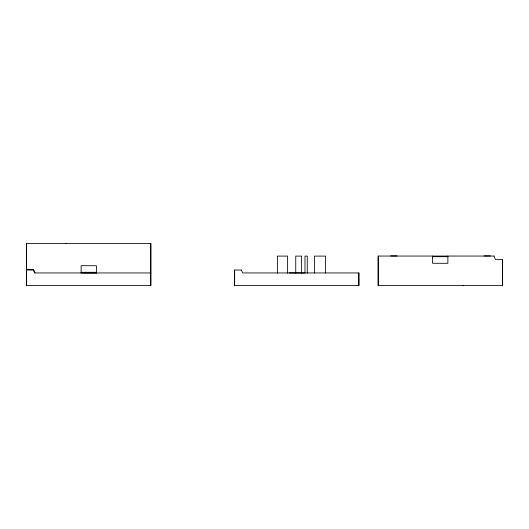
<?xml version="1.0" encoding="UTF-8"?>
<svg xmlns="http://www.w3.org/2000/svg" width="529" height="529" viewBox="0 0 529 529"><rect width="100%" height="100%" fill="white"/><g stroke="black" fill="none" stroke-linecap="round" stroke-linejoin="round"><path stroke-width="0.79" d="M390.739 255.91L397.167 255.91M483.995 255.91L490.429 255.91M432.59 256.697L447.871 256.697M81.129 272.303L96.41 272.303M150.851 272.944L34.702 272.944L33.241 270.021L26.45 270.021L26.45 285.594L150.851 285.594L150.851 243.406L26.45 243.406L26.45 269.552L33.565 269.552L35.053 272.944M462.822 285.567A2.493 2.493 0 0 1 462.551 285.382L462.882 285.594M66.118 243.406L66.449 243.558A2.493 2.493 0 0 0 66.178 243.433M502.444 259.448L502.444 285.594M447.871 256.056L447.871 263.31L432.59 263.283L432.59 256.056M378.255 256.056L378.255 285.594M358.807 272.944L358.807 285.594M325.553 273.09L325.553 256.096L314.451 256.096L314.451 273.09M307.289 273.149L307.289 256.096L304.988 256.096L304.988 273.156M304.479 272.944L289.191 272.944M301.583 273.149L301.583 256.096L295.744 256.096L295.744 273.162M287.611 273.176L287.611 256.096L277.381 256.096L277.381 273.202M234.625 270.021L234.625 285.594M150.745 243.406L150.745 285.594M26.556 243.406L26.556 269.552M26.556 270.021L26.556 285.594M493.947 256.056L378.149 256.056L378.149 285.594L502.55 285.594L502.55 259.448L495.435 259.448L493.947 256.056M241.303 270.021L234.512 270.021L234.512 285.594L358.913 285.594L358.913 272.944L242.765 272.944L241.303 270.021M96.41 273.037L81.129 273.037L81.129 265.69L96.41 265.717L96.41 273.037"/></g></svg>
